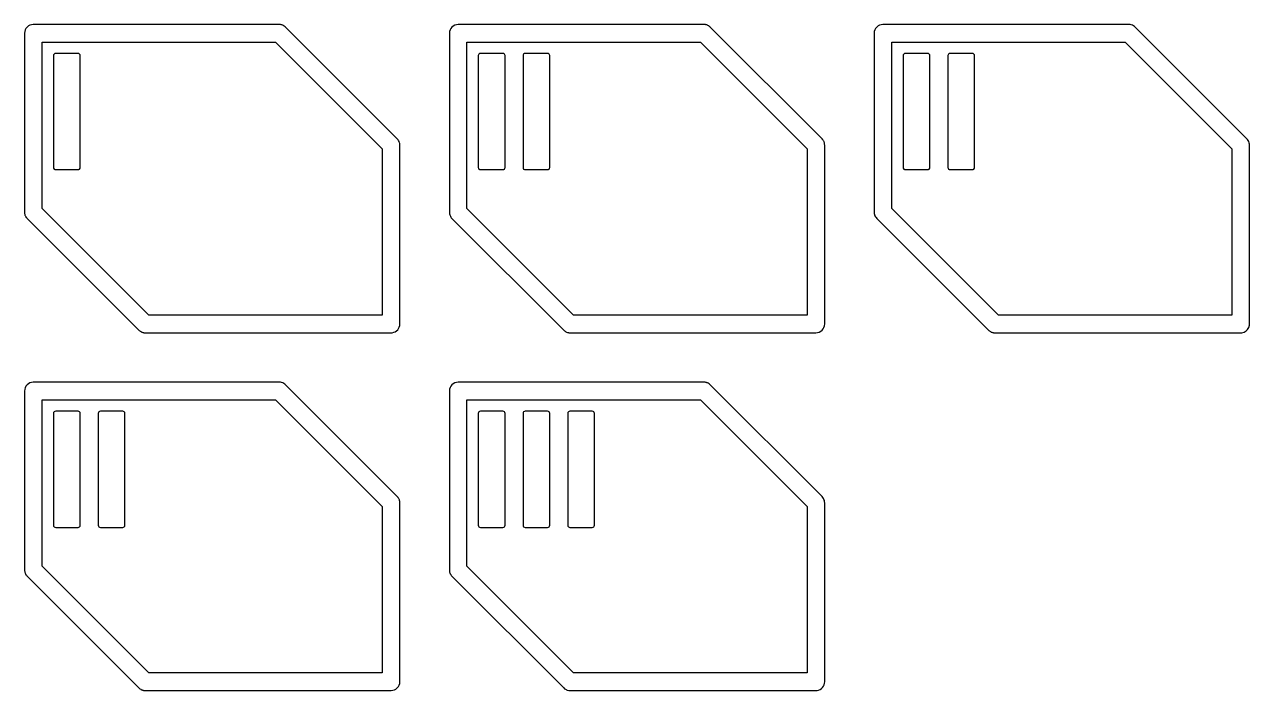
# Model space of a CAD drawing. Header units: millimetres. Extents: x 3 to 62, y 3 to 113.
# Drawn here: x 3.01 to 37.8, y 33.28 to 52.2 of the extents above; entities that cross this region are included whole.
import ezdxf

# ---------------------------------------------------------------- set-up
doc = ezdxf.new("R2010")
doc.units = ezdxf.units.MM
doc.layers.add('Layer_1', color=7, linetype='CONTINUOUS')

msp = doc.modelspace()

# ---------------------------------------------------------------- linework, layer by layer
at = {"layer": 'Layer_1', "color": 7}
for points in [[(10.245546, 52.197558), (3.260449, 52.197558), (3.260449, 52.197558)], [(10.28018, 52.195492), (10.278619, 52.195492)], [(10.313756, 52.188255), (10.313253, 52.188255)], [(22.310425, 52.197558), (15.325328, 52.197558), (15.325328, 52.197558)], [(22.345059, 52.195492), (22.343498, 52.195492)], [(22.378635, 52.188255), (22.378132, 52.188255)], [(34.375304, 52.197558), (27.390736, 52.197558), (27.390736, 52.197558)], [(3.010339, 51.947445), (3.010339, 46.872309), (3.010339, 46.867139)], [(13.597284, 48.94918), (10.43004, 52.116942)], [(15.075747, 51.947445), (15.075747, 46.867139)], [(22.464942, 52.144332), (22.457692, 52.149499)], [(25.66629, 48.944531), (25.662163, 48.94918), (25.654913, 48.956416), (22.496983, 52.11436), (22.494919, 52.116942)], [(27.140626, 51.947445), (27.140626, 46.867139), (27.141129, 46.858355)], [(37.719792, 48.956416), (34.559798, 52.116942)], [(3.833271, 51.312457), (3.833271, 48.137461)], [(4.530897, 51.374985), (3.895792, 51.374985)], [(4.593418, 48.137461), (4.593418, 51.312457)], [(15.89815, 51.312457), (15.89815, 48.137461)], [(16.595776, 51.374985), (15.960671, 51.374985)], [(16.658297, 48.137461), (16.658297, 51.312457)], [(17.16836, 51.312457), (17.16836, 48.137461)], [(17.865986, 51.374985), (17.230881, 51.374985)], [(17.928507, 48.137461), (17.928507, 51.312457)], [(27.963029, 51.312457), (27.963029, 48.137461)], [(28.660655, 51.374985), (28.02555, 51.374985)], [(28.723203, 48.137461), (28.723203, 51.312457)], [(29.233239, 51.312457), (29.233239, 48.137461)], [(29.930865, 51.374985), (29.29576, 51.374985)], [(29.993386, 48.137461), (29.993386, 51.312457)], [(13.662398, 48.837044), (13.661366, 48.840661)], [(13.670653, 43.692143), (13.670653, 43.692662), (13.670653, 48.772449)], [(25.687483, 48.919727), (25.682297, 48.92696)], [(25.727277, 48.837044), (25.726245, 48.840661)], [(25.735532, 43.692143), (25.735532, 43.692662), (25.735532, 48.772449)], [(37.791626, 48.839111), (37.791124, 48.840661)], [(37.800411, 43.692143), (37.800411, 43.692662), (37.800411, 48.772449)], [(3.895792, 48.074932), (4.530897, 48.074932)], [(15.960671, 48.074932), (16.595776, 48.074932)], [(17.230881, 48.074932), (17.865986, 48.074932)], [(28.02555, 48.074932), (28.660655, 48.074932)], [(29.29576, 48.074932), (29.930865, 48.074932)], [(3.019123, 46.802544), (3.019652, 46.800994)], [(3.028939, 46.773607), (3.029971, 46.77154)], [(3.062012, 46.715729), (3.062541, 46.715213)], [(3.083708, 46.690408), (6.258704, 43.51541)], [(15.09485, 46.772572), (15.09485, 46.772056)], [(15.148587, 46.690408), (18.323583, 43.51541)], [(27.213995, 46.690408), (30.388991, 43.51541)], [(6.333634, 43.464769), (6.341915, 43.461152)], [(6.435445, 43.442546), (6.448357, 43.442546), (13.420542, 43.442546)], [(18.404201, 43.462184), (18.405233, 43.461668)], [(18.500324, 43.442546), (25.485421, 43.442546)], [(30.528003, 43.445647), (30.533162, 43.444615), (30.535226, 43.444615)], [(30.578644, 43.442546), (37.5503, 43.442546)], [(3.010339, 41.787352), (3.010339, 36.707568)], [(10.245546, 42.037468), (3.260978, 42.037468), (3.260449, 42.037468), (3.260449, 42.037468)], [(13.601411, 38.784441), (13.597284, 38.78909), (13.590034, 38.796326), (10.43004, 41.956852)], [(15.075747, 41.787352), (15.075747, 36.719969), (15.075747, 36.707568), (15.07625, 36.700331)], [(22.310425, 42.037468), (15.325328, 42.037468), (15.325328, 42.037468)], [(22.345059, 42.035399), (22.343498, 42.035399)], [(22.378635, 42.028165), (22.378132, 42.028165)], [(25.662163, 38.78909), (22.494919, 41.956852)], [(3.833271, 41.152366), (3.833271, 37.97737)], [(4.530897, 41.214895), (3.895792, 41.214895)], [(4.593418, 37.97737), (4.593418, 41.152366)], [(5.103482, 41.152366), (5.103482, 37.97737)], [(5.800578, 41.214895), (5.166002, 41.214895)], [(5.863126, 37.97737), (5.863126, 41.152366)], [(15.89815, 41.152366), (15.89815, 37.97737)], [(16.595776, 41.214895), (15.960671, 41.214895)], [(16.658297, 37.97737), (16.658297, 41.152366)], [(17.16836, 41.152366), (17.16836, 37.97737)], [(17.865986, 41.214895), (17.230881, 41.214895)], [(17.928507, 37.97737), (17.928507, 41.152366)], [(18.438041, 41.152366), (18.438041, 37.97737)], [(19.135667, 41.214895), (18.500562, 41.214895)], [(19.198215, 37.97737), (19.198215, 41.152366)], [(13.622604, 38.759636), (13.617419, 38.76687)], [(13.662398, 38.676954), (13.661366, 38.680571)], [(25.727277, 38.676954), (25.726245, 38.680571)], [(13.670653, 33.532572), (13.670653, 38.612356)], [(25.735532, 33.532572), (25.735532, 38.612356)], [(3.895792, 37.914841), (4.530897, 37.914841)], [(5.166002, 37.914841), (5.800578, 37.914841)], [(15.960671, 37.914841), (16.595776, 37.914841)], [(17.230881, 37.914841), (17.865986, 37.914841)], [(18.500562, 37.914841), (19.135667, 37.914841)], [(3.019652, 36.640903), (3.020155, 36.639353)], [(3.079078, 36.536517), (3.083708, 36.530834)], [(15.078314, 36.675011), (15.078314, 36.674495)], [(15.148587, 36.530834), (15.149116, 36.530834), (18.323583, 33.355838), (18.324112, 33.355838)], [(3.09146, 36.523082), (6.258704, 33.355838)], [(6.401341, 33.285041), (6.402902, 33.285041)], [(6.435445, 33.282456), (13.420542, 33.282456)], [(18.500324, 33.282456), (25.485421, 33.282456)]]:
    msp.add_lwpolyline(points, dxfattribs=at)
for points in [[(3.51056, 51.69733), (10.1422, 51.69733), (13.170432, 48.669095), (13.170432, 43.942259), (6.539321, 43.942259), (3.51056, 46.971009), (3.51056, 51.69733)], [(15.575439, 51.69733), (22.207079, 51.69733), (25.235311, 48.669095), (25.235311, 43.942259), (18.6042, 43.942259), (15.575439, 46.971009), (15.575439, 51.69733)], [(27.640318, 51.69733), (34.271958, 51.69733), (37.300719, 48.668579), (37.300719, 43.942259), (30.669608, 43.942259), (27.640318, 46.971528), (27.640318, 51.69733)], [(3.51056, 41.537239), (10.1422, 41.537239), (13.170432, 38.509005), (13.170432, 33.782169), (6.539321, 33.782169), (3.51056, 36.810919), (3.51056, 41.537239)], [(15.575439, 41.537239), (22.207079, 41.537239), (25.235311, 38.509005), (25.235311, 33.782169), (18.6042, 33.782169), (15.575439, 36.810919), (15.575439, 41.537239)]]:
    msp.add_lwpolyline(points, close=True, dxfattribs=at)
for points in [[(3.260449, 52.197558), (3.194106, 52.197588), (3.130472, 52.171246), (3.083561, 52.124334)], [(10.278619, 52.195492), (10.267653, 52.196911), (10.256604, 52.197602), (10.245546, 52.197558)], [(10.313253, 52.188255), (10.302405, 52.191412), (10.291355, 52.19383), (10.28018, 52.195492)], [(10.341669, 52.178437), (10.332567, 52.182258), (10.323246, 52.185536), (10.313756, 52.188255)], [(15.325328, 52.197558), (15.187376, 52.197327), (15.075684, 52.085397), (15.075747, 51.947445)], [(22.343498, 52.195492), (22.332532, 52.196911), (22.321483, 52.197602), (22.310425, 52.197558)], [(22.359003, 52.192391), (22.354385, 52.193557), (22.349736, 52.194591), (22.345059, 52.195492)], [(22.378132, 52.188255), (22.371812, 52.189883), (22.365431, 52.191263), (22.359003, 52.192391)], [(22.406548, 52.178437), (22.397446, 52.182258), (22.388125, 52.185536), (22.378635, 52.188255)], [(27.390736, 52.197558), (27.324393, 52.197588), (27.260759, 52.171246), (27.213848, 52.124334)], [(34.443011, 52.188255), (34.420974, 52.194441), (34.398193, 52.197571), (34.375304, 52.197558)], [(34.559798, 52.116942), (34.528259, 52.151112), (34.487815, 52.175808), (34.443011, 52.188255)], [(3.083561, 52.124334), (3.03665, 52.077422), (3.010309, 52.013788), (3.010339, 51.947445)], [(10.43004, 52.116942), (10.405399, 52.143615), (10.375243, 52.1646), (10.341669, 52.178437)], [(22.435494, 52.163969), (22.426168, 52.169412), (22.416499, 52.174244), (22.406548, 52.178437)], [(22.457692, 52.149499), (22.450554, 52.154712), (22.443144, 52.159542), (22.435494, 52.163969)], [(22.487167, 52.124176), (22.480169, 52.131334), (22.472747, 52.138064), (22.464942, 52.144332)], [(22.494919, 52.116942), (22.492386, 52.119408), (22.489802, 52.12182), (22.487167, 52.124176)], [(27.213848, 52.124334), (27.166937, 52.077422), (27.140596, 52.013788), (27.140626, 51.947445)], [(3.895792, 51.374985), (3.861264, 51.374993), (3.833271, 51.346993), (3.833271, 51.312457)], [(4.593418, 51.312457), (4.593418, 51.346993), (4.565426, 51.374993), (4.530897, 51.374985)], [(15.960671, 51.374985), (15.926143, 51.374993), (15.89815, 51.346993), (15.89815, 51.312457)], [(16.658297, 51.312457), (16.658297, 51.346993), (16.630305, 51.374993), (16.595776, 51.374985)], [(17.230881, 51.374985), (17.196353, 51.374993), (17.16836, 51.346993), (17.16836, 51.312457)], [(17.928507, 51.312457), (17.928507, 51.346993), (17.900515, 51.374993), (17.865986, 51.374985)], [(28.02555, 51.374985), (27.991022, 51.374993), (27.963029, 51.346993), (27.963029, 51.312457)], [(28.723203, 51.312457), (28.723203, 51.347003), (28.69521, 51.375009), (28.660655, 51.374985)], [(29.29576, 51.374985), (29.261232, 51.374993), (29.233239, 51.346993), (29.233239, 51.312457)], [(29.993386, 51.312457), (29.993386, 51.346993), (29.965394, 51.374993), (29.930865, 51.374985)], [(13.661366, 48.840661), (13.649623, 48.881713), (13.627561, 48.919073), (13.597284, 48.94918)], [(13.668589, 48.805003), (13.667225, 48.815807), (13.665157, 48.82651), (13.662398, 48.837044)], [(13.670653, 48.772449), (13.670674, 48.783334), (13.669985, 48.794209), (13.668589, 48.805003)], [(25.682297, 48.92696), (25.677243, 48.933068), (25.671902, 48.938931), (25.66629, 48.944531)], [(25.701956, 48.897504), (25.697528, 48.905163), (25.692697, 48.91258), (25.687483, 48.919727)], [(25.716429, 48.868048), (25.712255, 48.878173), (25.70742, 48.888013), (25.701956, 48.897504)], [(25.726245, 48.840661), (25.723507, 48.849973), (25.72023, 48.859118), (25.716429, 48.868048)], [(25.72934, 48.825157), (25.728748, 48.829135), (25.72806, 48.833099), (25.727277, 48.837044)], [(25.733468, 48.805003), (25.732369, 48.811775), (25.730992, 48.818498), (25.72934, 48.825157)], [(25.735532, 48.772449), (25.735553, 48.783334), (25.734864, 48.794209), (25.733468, 48.805003)], [(37.791124, 48.840661), (37.778497, 48.885095), (37.753807, 48.925162), (37.719792, 48.956416)], [(37.798347, 48.805003), (37.796901, 48.816515), (37.794655, 48.827911), (37.791626, 48.839111)], [(37.800411, 48.772449), (37.800432, 48.783334), (37.799743, 48.794209), (37.798347, 48.805003)], [(3.833271, 48.137461), (3.833271, 48.102925), (3.861264, 48.074924), (3.895792, 48.074932)], [(4.530897, 48.074932), (4.565426, 48.074924), (4.593418, 48.102925), (4.593418, 48.137461)], [(15.89815, 48.137461), (15.89815, 48.102925), (15.926143, 48.074924), (15.960671, 48.074932)], [(16.595776, 48.074932), (16.630305, 48.074924), (16.658297, 48.102925), (16.658297, 48.137461)], [(17.16836, 48.137461), (17.16836, 48.102925), (17.196353, 48.074924), (17.230881, 48.074932)], [(17.865986, 48.074932), (17.900515, 48.074924), (17.928507, 48.102925), (17.928507, 48.137461)], [(27.963029, 48.137461), (27.963029, 48.102925), (27.991022, 48.074924), (28.02555, 48.074932)], [(28.660655, 48.074932), (28.69521, 48.074908), (28.723203, 48.102914), (28.723203, 48.137461)], [(29.233239, 48.137461), (29.233239, 48.102925), (29.261232, 48.074924), (29.29576, 48.074932)], [(29.930865, 48.074932), (29.965394, 48.074924), (29.993386, 48.102925), (29.993386, 48.137461)], [(3.010339, 46.867139), (3.01064, 46.861093), (3.011161, 46.855061), (3.0119, 46.849052)], [(3.0119, 46.849052), (3.012141, 46.844911), (3.012485, 46.840776), (3.012932, 46.836651)], [(3.012932, 46.836651), (3.013364, 46.833023), (3.013876, 46.829404), (3.014466, 46.825798)], [(3.014466, 46.825798), (3.01565, 46.817978), (3.017204, 46.810217), (3.019123, 46.802544)], [(3.019652, 46.800994), (3.022217, 46.791693), (3.025318, 46.782549), (3.028939, 46.773607)], [(3.029971, 46.77154), (3.034165, 46.761591), (3.039, 46.751924), (3.044444, 46.7426)], [(3.044444, 46.7426), (3.049718, 46.733276), (3.055586, 46.7243), (3.062012, 46.715729)], [(3.062541, 46.715213), (3.069049, 46.706493), (3.07612, 46.698207), (3.083708, 46.690408)], [(15.075747, 46.867139), (15.075914, 46.834676), (15.082403, 46.802555), (15.09485, 46.772572)], [(15.09485, 46.772056), (15.107216, 46.74157), (15.125477, 46.713823), (15.148587, 46.690408)], [(27.141129, 46.858355), (27.141754, 46.840213), (27.144353, 46.822193), (27.148881, 46.804613)], [(27.148881, 46.804613), (27.15014, 46.80027), (27.151516, 46.795962), (27.153009, 46.791693)], [(27.153009, 46.791693), (27.164947, 46.753541), (27.18586, 46.718809), (27.213995, 46.690408)], [(6.258704, 43.51541), (6.266506, 43.507815), (6.274797, 43.500738), (6.283522, 43.494225)], [(6.283522, 43.494225), (6.292244, 43.487602), (6.301392, 43.48156), (6.310906, 43.476138)], [(13.453615, 43.444615), (13.577743, 43.461125), (13.670508, 43.566923), (13.670653, 43.692143)], [(18.323583, 43.51541), (18.346739, 43.492595), (18.374123, 43.474516), (18.404201, 43.462184)], [(25.485421, 43.442546), (25.623378, 43.442485), (25.73531, 43.554186), (25.735532, 43.692143)], [(30.388991, 43.51541), (30.396793, 43.507815), (30.405084, 43.500738), (30.413809, 43.494225)], [(30.413809, 43.494225), (30.422531, 43.487602), (30.431679, 43.48156), (30.441193, 43.476138)], [(37.583373, 43.444615), (37.671715, 43.456359), (37.747125, 43.514242), (37.781308, 43.596544)], [(37.781308, 43.596544), (37.785599, 43.60663), (37.789223, 43.616987), (37.792156, 43.627548)], [(37.792156, 43.627548), (37.797712, 43.648628), (37.800487, 43.670344), (37.800411, 43.692143)], [(6.310906, 43.476138), (6.318284, 43.471965), (6.32587, 43.468171), (6.333634, 43.464769)], [(6.341915, 43.461152), (6.351354, 43.457292), (6.361021, 43.454013), (6.370861, 43.451333)], [(6.370861, 43.451333), (6.37836, 43.449432), (6.385944, 43.44788), (6.393588, 43.446682)], [(6.393588, 43.446682), (6.398728, 43.445658), (6.403899, 43.444796), (6.409093, 43.444097)], [(6.409093, 43.444097), (6.414073, 43.443603), (6.419067, 43.443259), (6.424068, 43.443065)], [(6.424068, 43.443065), (6.427856, 43.442806), (6.431649, 43.442633), (6.435445, 43.442546)], [(13.420542, 43.442546), (13.4316, 43.442504), (13.442649, 43.443195), (13.453615, 43.444615)], [(18.405233, 43.461668), (18.422539, 43.454681), (18.440572, 43.449655), (18.458996, 43.446682)], [(18.458996, 43.446682), (18.463961, 43.445669), (18.468955, 43.444806), (18.473972, 43.444097)], [(18.473972, 43.444097), (18.478952, 43.443603), (18.483946, 43.443259), (18.488947, 43.443065)], [(18.488947, 43.443065), (18.492735, 43.442806), (18.496528, 43.442633), (18.500324, 43.442546)], [(30.441193, 43.476138), (30.448571, 43.471965), (30.456157, 43.468171), (30.463921, 43.464769)], [(30.463921, 43.464769), (30.466659, 43.463513), (30.46942, 43.462307), (30.472202, 43.461152)], [(30.472202, 43.461152), (30.481633, 43.457293), (30.49129, 43.454014), (30.501121, 43.451333)], [(30.501121, 43.451333), (30.509971, 43.448946), (30.518945, 43.447048), (30.528003, 43.445647)], [(30.535226, 43.444615), (30.543976, 43.443461), (30.552782, 43.44277), (30.561605, 43.442546)], [(30.561605, 43.442546), (30.567283, 43.442353), (30.572966, 43.442353), (30.578644, 43.442546)], [(37.5503, 43.442546), (37.561358, 43.442504), (37.572407, 43.443195), (37.583373, 43.444615)], [(3.08356, 41.964243), (3.036649, 41.91733), (3.010308, 41.853695), (3.010339, 41.787352)], [(3.260449, 42.037468), (3.194106, 42.037497), (3.130471, 42.011155), (3.08356, 41.964243)], [(10.313253, 42.028165), (10.291216, 42.034351), (10.268435, 42.037481), (10.245546, 42.037468)], [(10.43004, 41.956852), (10.398501, 41.991022), (10.358057, 42.015718), (10.313253, 42.028165)], [(15.325328, 42.037468), (15.187375, 42.037237), (15.075683, 41.925305), (15.075747, 41.787352)], [(22.343498, 42.035399), (22.332532, 42.036819), (22.321483, 42.03751), (22.310425, 42.037468)], [(22.378132, 42.028165), (22.367284, 42.031321), (22.356234, 42.033738), (22.345059, 42.035399)], [(22.406548, 42.018346), (22.397446, 42.022167), (22.388125, 42.025446), (22.378635, 42.028165)], [(22.494919, 41.956852), (22.470278, 41.983525), (22.440122, 42.004509), (22.406548, 42.018346)], [(3.895792, 41.214895), (3.861264, 41.214903), (3.833271, 41.186902), (3.833271, 41.152366)], [(4.593418, 41.152366), (4.593418, 41.186902), (4.565426, 41.214903), (4.530897, 41.214895)], [(5.166002, 41.214895), (5.131474, 41.214903), (5.103482, 41.186902), (5.103482, 41.152366)], [(5.863126, 41.152366), (5.863126, 41.186913), (5.835133, 41.214919), (5.800578, 41.214895)], [(15.960671, 41.214895), (15.926143, 41.214903), (15.89815, 41.186902), (15.89815, 41.152366)], [(16.658297, 41.152366), (16.658297, 41.186902), (16.630305, 41.214903), (16.595776, 41.214895)], [(17.230881, 41.214895), (17.196353, 41.214903), (17.16836, 41.186902), (17.16836, 41.152366)], [(17.928507, 41.152366), (17.928507, 41.186902), (17.900515, 41.214903), (17.865986, 41.214895)], [(18.500562, 41.214895), (18.466034, 41.214903), (18.438041, 41.186902), (18.438041, 41.152366)], [(19.198215, 41.152366), (19.198215, 41.186913), (19.170222, 41.214919), (19.135667, 41.214895)], [(13.617419, 38.76687), (13.612364, 38.772977), (13.607023, 38.778841), (13.601411, 38.784441)], [(13.637077, 38.737414), (13.632649, 38.745072), (13.627818, 38.75249), (13.622604, 38.759636)], [(13.651523, 38.707958), (13.647358, 38.718082), (13.642532, 38.727922), (13.637077, 38.737414)], [(13.661366, 38.680571), (13.658619, 38.689883), (13.655333, 38.699028), (13.651523, 38.707958)], [(13.664461, 38.665066), (13.663869, 38.669045), (13.663181, 38.673009), (13.662398, 38.676954)], [(13.668589, 38.644913), (13.66749, 38.651685), (13.666113, 38.658408), (13.664461, 38.665066)], [(13.670653, 38.612356), (13.670674, 38.623242), (13.669985, 38.634117), (13.668589, 38.644913)], [(25.726245, 38.680571), (25.714502, 38.721623), (25.69244, 38.758983), (25.662163, 38.78909)], [(25.733468, 38.644913), (25.732104, 38.655717), (25.730036, 38.66642), (25.727277, 38.676954)], [(25.735532, 38.612356), (25.735553, 38.623242), (25.734864, 38.634117), (25.733468, 38.644913)], [(3.833271, 37.97737), (3.833271, 37.942834), (3.861264, 37.914833), (3.895792, 37.914841)], [(4.530897, 37.914841), (4.565426, 37.914833), (4.593418, 37.942834), (4.593418, 37.97737)], [(5.103482, 37.97737), (5.103482, 37.942834), (5.131474, 37.914833), (5.166002, 37.914841)], [(5.800578, 37.914841), (5.835133, 37.914817), (5.863126, 37.942824), (5.863126, 37.97737)], [(15.89815, 37.97737), (15.89815, 37.942834), (15.926143, 37.914833), (15.960671, 37.914841)], [(16.595776, 37.914841), (16.630305, 37.914833), (16.658297, 37.942834), (16.658297, 37.97737)], [(17.16836, 37.97737), (17.16836, 37.942834), (17.196353, 37.914833), (17.230881, 37.914841)], [(17.865986, 37.914841), (17.900515, 37.914833), (17.928507, 37.942834), (17.928507, 37.97737)], [(18.438041, 37.97737), (18.438041, 37.942834), (18.466034, 37.914833), (18.500562, 37.914841)], [(19.135667, 37.914841), (19.170222, 37.914817), (19.198215, 37.942824), (19.198215, 37.97737)], [(3.010339, 36.707568), (3.010705, 36.690692), (3.012779, 36.673897), (3.01653, 36.65744)], [(3.01653, 36.65744), (3.017385, 36.651894), (3.018426, 36.646379), (3.019652, 36.640903)], [(3.020155, 36.639353), (3.022893, 36.630041), (3.02617, 36.620896), (3.029971, 36.611966)], [(3.029971, 36.611966), (3.04164, 36.584052), (3.058278, 36.558488), (3.079078, 36.536517)], [(3.083708, 36.530834), (3.086235, 36.528194), (3.08882, 36.525609), (3.09146, 36.523082)], [(15.07625, 36.700331), (15.076508, 36.691861), (15.077197, 36.68341), (15.078314, 36.675011)], [(15.078314, 36.674495), (15.079708, 36.663865), (15.081785, 36.653336), (15.084531, 36.642972)], [(15.084531, 36.642972), (15.087169, 36.632784), (15.090448, 36.622773), (15.094347, 36.612998)], [(15.094347, 36.612998), (15.095666, 36.610043), (15.097042, 36.607115), (15.098475, 36.604213)], [(15.098475, 36.604213), (15.101444, 36.597352), (15.104719, 36.590628), (15.108291, 36.58406)], [(15.108291, 36.58406), (15.110446, 36.580561), (15.112686, 36.577115), (15.115011, 36.573726)], [(15.115011, 36.573726), (15.118881, 36.567518), (15.123021, 36.561483), (15.12742, 36.555639)], [(15.12742, 36.555639), (15.133928, 36.546919), (15.140999, 36.538633), (15.148587, 36.530834)], [(13.597431, 33.355681), (13.644343, 33.402593), (13.670684, 33.466228), (13.670653, 33.532572)], [(25.518494, 33.284525), (25.642817, 33.301061), (25.735647, 33.407153), (25.735532, 33.532572)], [(6.258704, 33.355838), (6.261242, 33.353546), (6.263826, 33.351306), (6.266456, 33.34912)], [(6.266456, 33.34912), (6.279705, 33.336725), (6.294263, 33.325808), (6.309874, 33.316563)], [(6.309874, 33.316563), (6.313112, 33.314942), (6.316385, 33.313391), (6.31969, 33.311912)], [(6.31969, 33.311912), (6.325264, 33.308767), (6.330957, 33.305836), (6.336756, 33.303128)], [(6.336756, 33.303128), (6.34403, 33.300197), (6.351437, 33.29761), (6.358954, 33.295376)], [(6.358954, 33.295376), (6.36221, 33.294101), (6.365491, 33.292895), (6.368797, 33.291759)], [(6.368797, 33.291759), (6.374273, 33.29054), (6.379788, 33.289506), (6.385333, 33.288658)], [(6.385333, 33.288658), (6.390628, 33.287277), (6.395967, 33.286071), (6.401341, 33.285041)], [(6.402902, 33.285041), (6.413682, 33.283471), (6.424553, 33.282608), (6.435445, 33.282456)], [(13.420542, 33.282456), (13.486886, 33.282426), (13.55052, 33.308769), (13.597431, 33.355681)], [(18.324112, 33.355838), (18.339525, 33.340375), (18.356897, 33.326998), (18.375785, 33.316047)], [(18.375785, 33.316047), (18.385111, 33.310604), (18.39478, 33.305771), (18.40473, 33.301577)], [(18.40473, 33.301577), (18.41483, 33.29746), (18.425189, 33.294007), (18.43574, 33.291243)], [(18.43574, 33.291243), (18.456792, 33.285508), (18.478505, 33.282554), (18.500324, 33.282456)], [(25.485421, 33.282456), (25.496479, 33.282413), (25.507528, 33.283105), (25.518494, 33.284525)]]:
    msp.add_open_spline(points, degree=3, dxfattribs=at)

doc.saveas('drawing.dxf')
